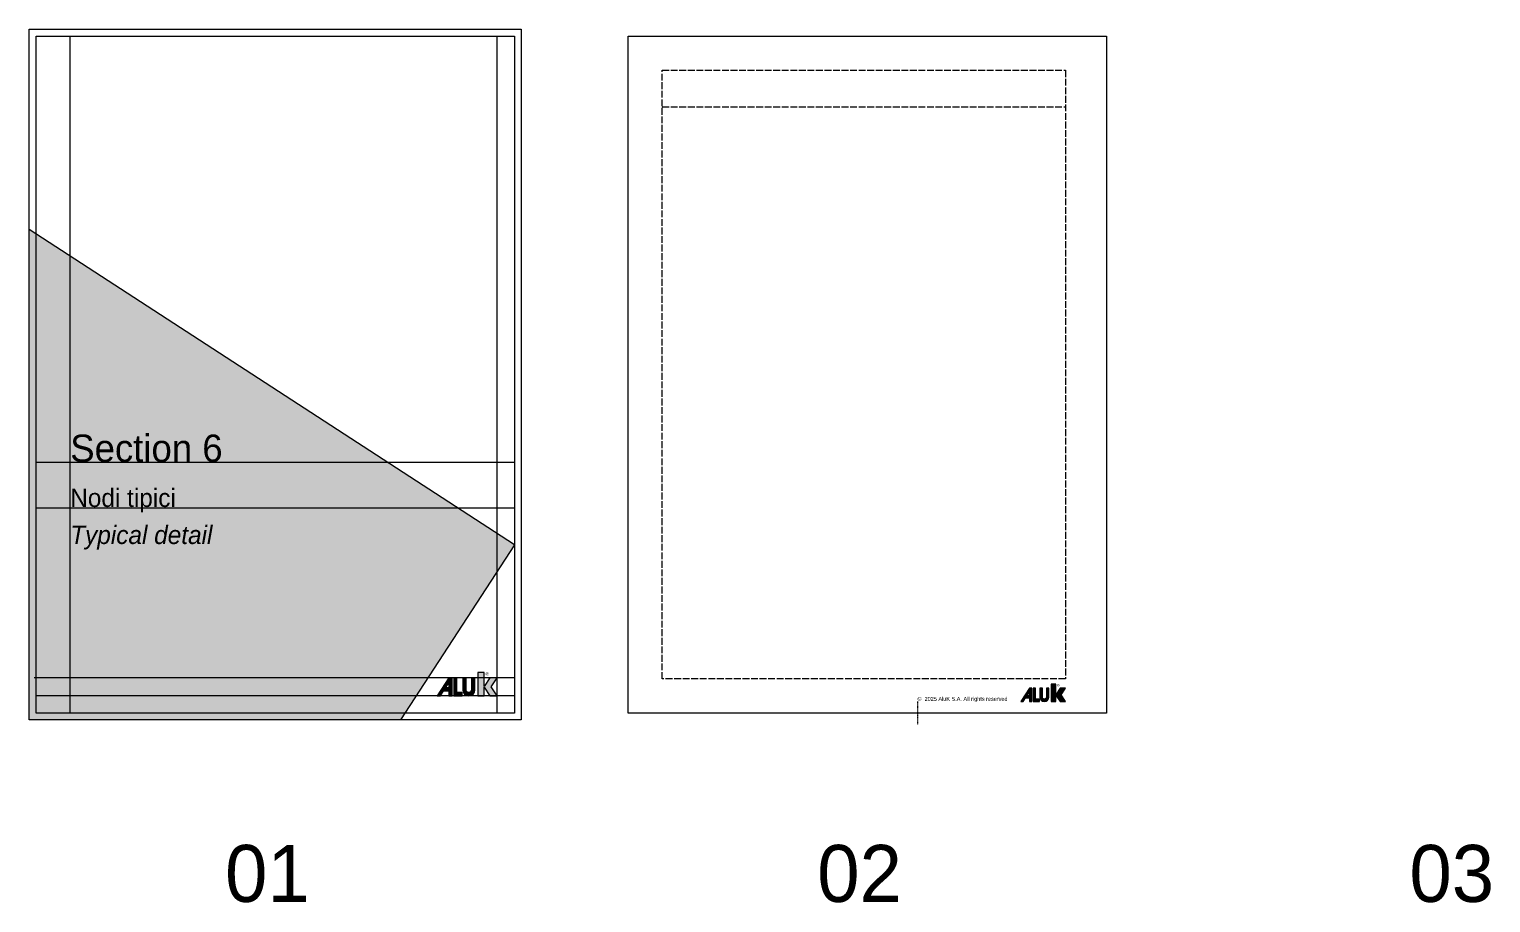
# Model space of a CAD drawing. Header units: millimetres. Extents: x -576 to 4430, y -1196 to 2690.
# Drawn here: x -3 to 639, y 314 to 697 of the extents above; entities that cross this region are included whole.
import ezdxf

# ---------------------------------------------------------------- set-up
doc = ezdxf.new("R2010")
doc.units = ezdxf.units.MM
doc.header["$LTSCALE"] = 0.25
doc.header["$MEASUREMENT"] = 0
doc.linetypes.add('ACAD_ISO02W100', pattern=[15, 12, -3])
doc.linetypes.add('DOT2', pattern=[0.125, 0, -0.125])
doc.layers.get('0').update_dxf_attribs({"lineweight": 5})
doc.layers.get('Defpoints').update_dxf_attribs({"lineweight": 5})
doc.layers.add('01_ALUK Logo', color=7, linetype='Continuous')
doc.layers.add('01_Fill Border Red', color=7, linetype='Continuous', lineweight=20, true_color=0xe2001a)
doc.layers.add('01_Text [White]', color=7, linetype='Continuous', lineweight=25, true_color=0xffffff)
doc.layers.add('01_Text', color=40, linetype='Continuous', lineweight=25)
doc.layers.add('02_Block Frame', color=7, linetype='Continuous', lineweight=5, true_color=0xe2001a, plot=False)
doc.layers.add('02_Guide Dimensions', color=250, linetype='Continuous', lineweight=15, plot=False)
doc.layers.add('02_Layout Grid', color=252, linetype='DOT2', lineweight=5, plot=False, transparency=0.5)
doc.styles.add('Aluk Text', font='GOTHIC.TTF')
doc.styles.get("Standard").update_dxf_attribs({"font": 'arial.ttf'})

# ---------------------------------------------------------------- blocks, each defined once
blk = doc.blocks.new('AluK Logo')
at = {"layer": '01_ALUK Logo', "true_color": 0x323338}
h = blk.add_hatch(color=250, dxfattribs=at)
h.dxf.hatch_style = 1
h.paths.add_polyline_path([(3.94, 0), (5.02, 0), (5.02, 5.96), (3.87, 5.96), (0, 0), (1.15, 0), (2.2, 1.63), (3.94, 1.63)])
h.paths.add_polyline_path([(3.95, 2.64), (2.86, 2.64), (3.95, 4.31)], flags=16)
h = blk.add_hatch(color=250, dxfattribs=at)
h.dxf.hatch_style = 1
h.paths.add_polyline_path([(6.62, 1.12), (6.62, 5.97), (5.53, 5.97), (5.53, 0), (8.38, 0), (8.38, 1.12)])
h = blk.add_hatch(color=250, dxfattribs=at)
h.dxf.hatch_style = 1
h.paths.add_polyline_path([(12.57, 5.97), (11.43, 5.97), (11.43, 2.02, -1), (9.65, 2.02), (9.65, 5.97), (8.52, 5.97), (8.52, 2.02, 0.999791), (12.57, 2.02)])
at = {"layer": '01_ALUK Logo', "true_color": 0xe2001a}
h = blk.add_hatch(color=242, dxfattribs=at)
h.dxf.hatch_style = 1
h.paths.add_polyline_path([(18.02, 3.04), (19.92, 5.98), (17.56, 5.98), (15.66, 3.11), (15.66, 7.76), (13.58, 7.76), (13.58, 0), (15.66, 0), (15.66, 2.93), (17.53, 0), (20, 0)])
at = {"layer": '01_ALUK Logo', "color": 250, "lineweight": 0, "true_color": 0x323338}
for points in [[(2.2, 1.63), (3.94, 1.63), (3.94, 0), (5.02, 0), (5.02, 5.96), (3.87, 5.96), (0, 0), (1.15, 0)], [(8.38, 0), (8.38, 1.12), (6.62, 1.12), (6.62, 5.97), (5.53, 5.97), (5.53, 0)], [(2.86, 2.64), (3.95, 4.31), (3.95, 2.64)]]:
    blk.add_lwpolyline(points, close=True, dxfattribs=at)
blk.add_lwpolyline([(9.65, 2.02), (9.65, 5.97), (8.52, 5.97), (8.52, 2.02, 1), (12.57, 2.02), (12.57, 5.97), (11.43, 5.97), (11.43, 2.02, -1)], format="xyb", close=True, dxfattribs=at)
at = {"layer": '01_ALUK Logo', "color": 242, "lineweight": 0, "true_color": 0xe2001a}
blk.add_lwpolyline([(17.53, 0), (20, 0), (18.02, 3.04), (19.92, 5.98), (17.56, 5.98), (15.66, 3.11), (15.66, 7.76), (13.58, 7.76), (13.58, 0), (15.66, 0), (15.66, 2.93)], close=True, dxfattribs=at)
at = {"layer": '01_ALUK Logo', "color": 242, "lineweight": 0, "true_color": 0xe2001a, "insert": (16.69, 7.28), "char_height": 1.06, "attachment_point": 5}
blk.add_mtext_dynamic_manual_height_columns('®', width=0.2845, gutter_width=0.756, heights=[0], dxfattribs=at)
blk = doc.blocks.new('A$C14581')
at = {"layer": '01_Text', "insert": (0, -0.19), "char_height": 2, "attachment_point": 7, "style": 'Aluk Text'}
blk.add_mtext_dynamic_manual_height_columns('{\\fPoppins|b0|i0|c0|p2;\\H0.875x;©  2025 AluK S.A. All rights reserved}', width=51.3351, gutter_width=204.25, heights=[0], dxfattribs=at)
blk = doc.blocks.new('PAGE pari')
at = {"layer": '02_Block Frame', "linetype": 'ACAD_ISO02W100'}
blk.add_line((14.93, 266), (191.93, 266), dxfattribs=at)
at = {"layer": '02_Block Frame'}
blk.add_lwpolyline([(0, 0), (0, 297), (210, 297), (210, 0)], close=True, dxfattribs=at)
at = {"layer": '02_Block Frame', "linetype": 'ACAD_ISO02W100'}
blk.add_lwpolyline([(14.93, 15), (14.93, 282), (191.93, 282), (191.93, 15)], close=True, dxfattribs=at)
at = {"layer": '02_Layout Grid', "color": 6, "ltscale": 0.25}
blk.add_line((127, 5), (127, -5), dxfattribs=at)
at = {"layer": '01_ALUK Logo', "xscale": 0.9841678626162992, "yscale": 0.9841678626162992, "zscale": 0.9841678626162992}
blk.add_blockref('AluK Logo', (172.32, 5), dxfattribs=at)
at = {"layer": '01_Text'}
blk.add_blockref('A$C14581', (127, 5), dxfattribs=at)

msp = doc.modelspace()

# ---------------------------------------------------------------- hatches: boundary and pattern name
at = {"layer": '01_Fill Border Red'}
h = msp.add_hatch(color=256, dxfattribs=at)
h.dxf.hatch_style = 1
h.paths.add_polyline_path([(-3, 609.124), (-3, 394), (160.049, 394), (210, 470.8)])

# ---------------------------------------------------------------- linework, layer by layer
at = {"layer": '02_Block Frame'}
for q in [(-3, 609.124), (160.049, 394)]:
    msp.add_line((210, 470.8), q, dxfattribs=at)
msp.add_lwpolyline([(0, 397), (0, 694), (210, 694), (210, 397)], close=True, dxfattribs=at)
at = {"layer": '02_Guide Dimensions'}
for p, q in [((15, 397), (15, 694)), ((202.49, 397), (202.49, 694)), ((0, 507), (210, 507)), ((0, 487), (210, 487)), ((210, 412.41), (-0.887, 412.41)), ((210, 404.53), (0, 404.53))]:
    msp.add_line(p, q, dxfattribs=at)
at = {"layer": 'Defpoints'}
msp.add_lwpolyline([(-3, 394), (-3, 697), (213, 697), (213, 394)], close=True, dxfattribs=at)

# ---------------------------------------------------------------- block references
msp.add_blockref('PAGE pari', (260, 397))
at = {"xscale": 1.322281387951641, "yscale": 1.322281387951641, "zscale": 1.322281387951641}
msp.add_blockref('AluK Logo', (176.041, 404.532), dxfattribs=at)

# ---------------------------------------------------------------- texts
at = {"layer": '01_Text', "ltscale": 0.25, "char_height": 25, "attachment_point": 1, "style": 'Aluk Text'}
for s, insert in [('01', (82.981, 339.129)), ('02', (342.981, 339.129)), ('03', (602.981, 339.129))]:
    msp.add_mtext_dynamic_manual_height_columns(s, width=46.83298, gutter_width=12.5, heights=[0], dxfattribs=dict(at, insert=insert))
at = {"layer": '01_Text [White]', "attachment_point": 7}
for s, width, insert, char_height in [('{\\fPoppins|b0|i0|c0|p2;Section 6}', 92.32838, (15, 507), 12), ('{\\fPoppins|b0|i0|c0|p2;Nodi tipici}', 187.49, (15, 485), 8), ('{\\fPoppins|b0|i1|c0|p2;Typical detail}', 92.32838, (15, 468.74), 8)]:
    msp.add_mtext_dynamic_manual_height_columns(s, width=width, gutter_width=10, heights=[0], dxfattribs=dict(at, insert=insert, char_height=char_height))

doc.saveas('drawing.dxf')
